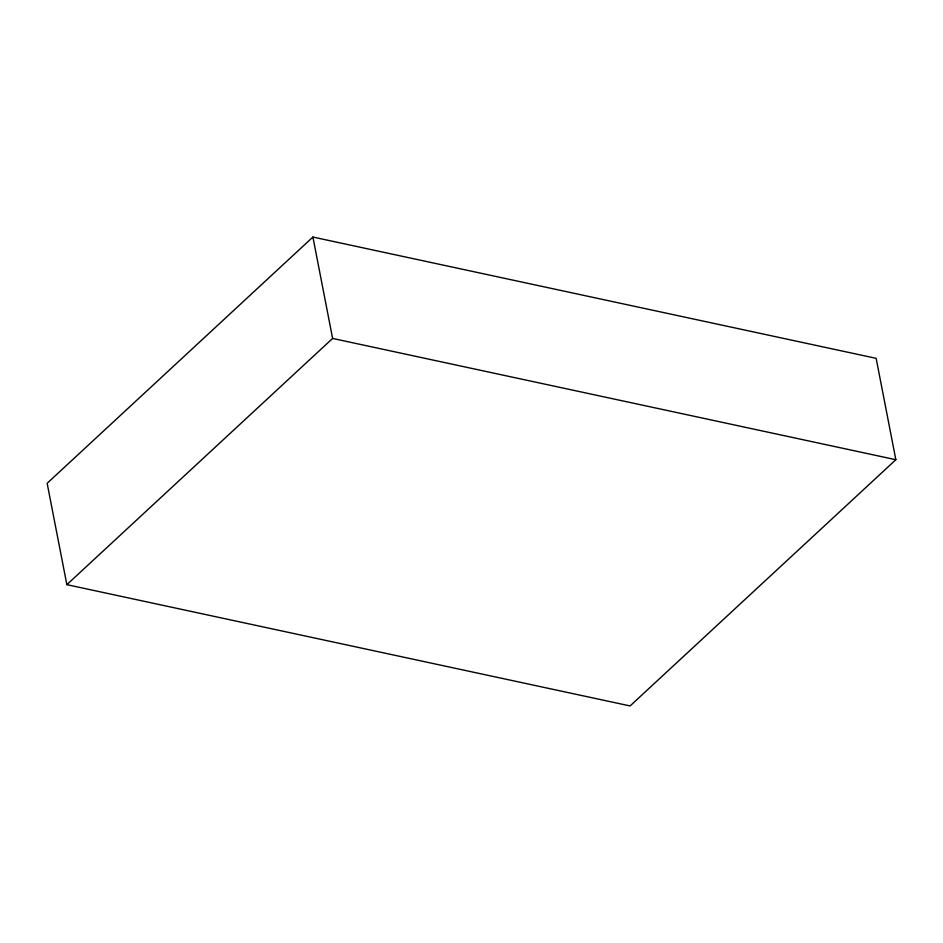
<?xml version="1.0" encoding="UTF-8"?>
<svg xmlns="http://www.w3.org/2000/svg" width="943" height="943" viewBox="0 0 943 943"><rect width="100%" height="100%" fill="white"/><g stroke="black" fill="none" stroke-linecap="round" stroke-linejoin="round"><path stroke-width="1.41" d="M312.911 237.058L47.15 483.287L66.859 584.66L630.089 705.942L895.85 459.712L876.141 358.34L312.911 237.058L332.62 338.443L66.859 584.66M332.62 338.443L895.85 459.712"/></g></svg>
